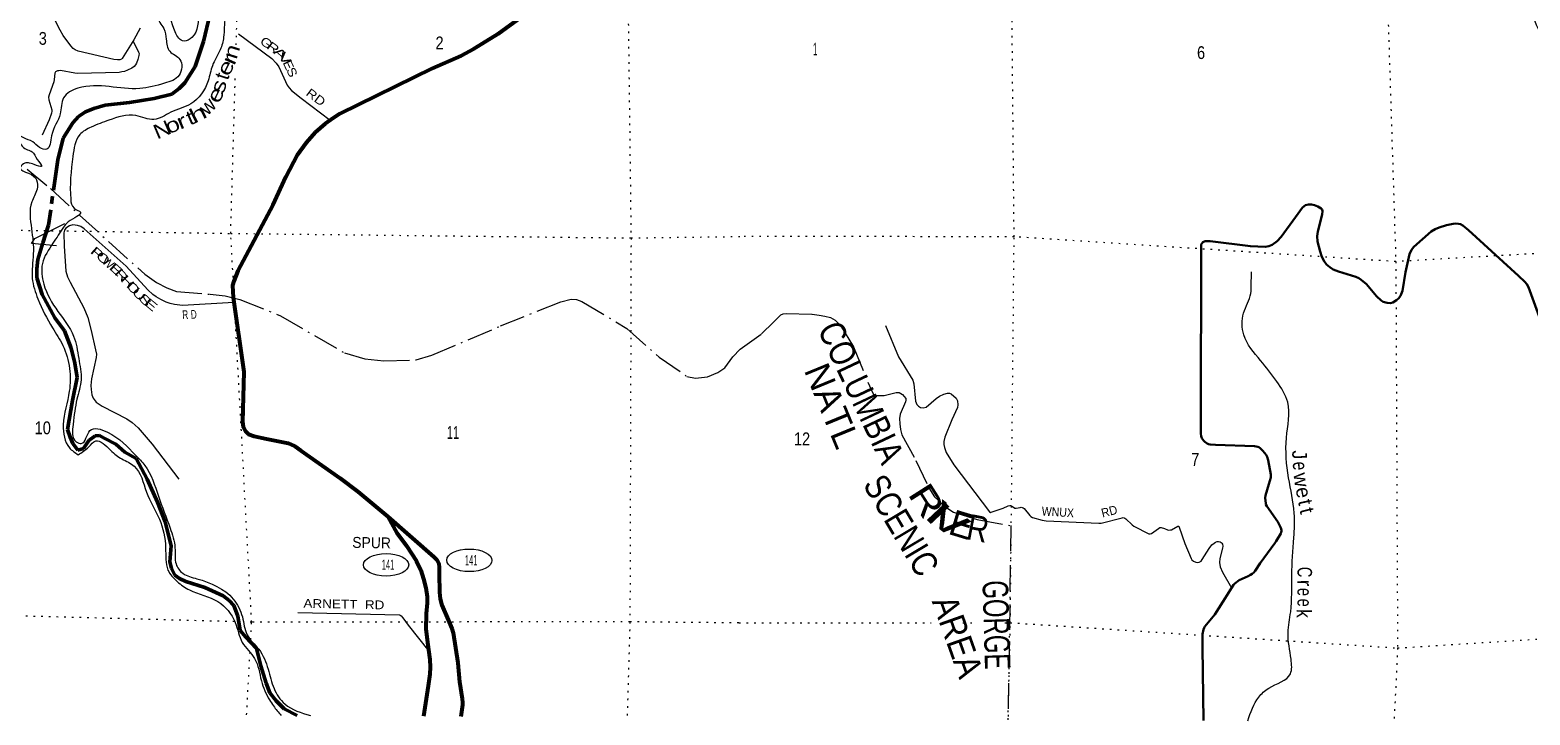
# Model space of a CAD drawing. Header units: feet. Extents: x -256679 to 5, y -731788 to -547785.
# Drawn here: x -137535 to -117002, y -640122 to -630744 of the extents above; entities that cross this region are included whole.
import ezdxf
from ezdxf.enums import TextEntityAlignment as Align

# ---------------------------------------------------------------- set-up
doc = ezdxf.new("R2010")
doc.units = ezdxf.units.FT
doc.header["$LTSCALE"] = 70
for name, pattern in [('DOT_DASHED', [7.7, 5, -1.2, 0.3, -1.2]), ('DOTTED', [1.5, 0.3, -1.2]), ('LONG_DASH_SHORT_DASH', [9.9, 6, -1.2, 1.5, -1.2])]:
    doc.linetypes.add(name, pattern=pattern)
for name, color, linetype, lineweight in [('11', 7, 'LONG_DASH_SHORT_DASH', 60), ('17', 7, 'Continuous', 25), ('23', 7, 'Continuous', 70), ('26', 7, 'Continuous', 40), ('29', 7, 'Continuous', 25), ('39', 7, 'Continuous', 13), ('42', 7, 'Continuous', 35), ('44', 7, 'DOT_DASHED', 13), ('6', 7, 'DOTTED', 25), ('7', 7, 'DOTTED', 13)]:
    doc.layers.add(name, color=color, linetype=linetype, lineweight=lineweight)
doc.layers.add('30', color=7, linetype='Continuous')
doc.layers.add('41', color=7, linetype='Continuous')

msp = doc.modelspace()

# ---------------------------------------------------------------- linework, layer by layer
at = {"layer": '11'}
msp.add_lwpolyline([(-135071.28, -630533.99), (-135160.44, -630901.99), (-135275.42, -631241.72), (-135413.5, -631465.04), (-135494.08, -631544.37), (-135593.13, -631621.89), (-135836.11, -631682.05), (-136173.24, -631737.44), (-136506.22, -631774.83), (-136662.8, -631820.69), (-136773.47, -631862.85), (-136869.91, -631929.25), (-136949.04, -632013.73), (-137083.02, -632225.05), (-137155.55, -632519.04), (-137281.06, -633417.77), (-137359.14, -633655.6), (-137427.12, -633883.49), (-137441.95, -634011.53), (-137441.19, -634135.86), (-137366.88, -634362.9), (-137195.13, -634684.91), (-137062.31, -634864.32), (-136972.03, -635099.51), (-136919.58, -635304.33), (-136891.11, -635500.93), (-136951.79, -635817.06), (-137021.12, -636211.26), (-136987.04, -636319.56), (-136948.53, -636404.22), (-136881.14, -636496.94), (-136802.78, -636471.52), (-136731.75, -636361.88), (-136645.08, -636300.46), (-136585.14, -636297.36), (-136519.06, -636329.53), (-136361.43, -636414.97), (-136238.05, -636522.17), (-136080.43, -636609.61), (-135930.42, -636893.37), (-135790.69, -637209.1), (-135686.66, -637478.46), (-135603.12, -637803.76), (-135618.93, -638024.06), (-135600.11, -638114.43), (-135554.28, -638206.94), (-135489.15, -638255.05), (-135400.68, -638294.34), (-135140.8, -638374.59), (-134893.24, -638490.81), (-134811.1, -638553.58), (-134746.02, -638624.26), (-134689.06, -638766.99), (-134658.58, -638963.62), (-134581.16, -639054.42), (-134436.13, -639209.89), (-134373.91, -639446.85), (-134301.68, -639683.89), (-134250.67, -639818.56), (-134163.39, -639929.48), (-134058.06, -640038.53), (-133879.33, -640127.82)], dxfattribs=at)
at = {"layer": '17'}
for centre in [(-132660.34, -638065.63), (-131521.58, -638003.71)]:
    msp.add_ellipse(centre, major_axis=(309.24, -1), ratio=0.500121, dxfattribs=at)
at = {"layer": '23'}
for points in [[(-130762.49, -630530.37), (-131132.33, -630801.76), (-131344.97, -630932.79), (-131462.73, -631004.07), (-131634.9, -631098.77), (-132029.1, -631271.93), (-133294.67, -631892.94), (-133383.48, -631948.99), (-133496.9, -632027.94), (-133630.04, -632146.37), (-133753.32, -632289.46), (-133876.41, -632457.34), (-134035.14, -632754.64), (-134212.61, -633139.95), (-134690.87, -634041.84), (-134746.13, -634183.67), (-134761.78, -634241), (-134755.94, -634406.02), (-134607.88, -635425.19), (-134627.44, -636108.35), (-134616.3, -636177.73), (-134584.38, -636234.94), (-134542.33, -636276.41), (-134468.69, -636302), (-134298.65, -636339.44), (-134002.52, -636397.94), (-133911.12, -636439.25), (-133827, -636501.56), (-133288.98, -636880.63), (-133045.94, -637060.93), (-132637.62, -637403.81)], [(-132637.62, -637403.81), (-132513.44, -637626.32), (-132380.62, -637805.73), (-132246.06, -638017.23), (-132187.01, -638140.98), (-132147.81, -638258.48), (-132117.97, -638380.3), (-132097.68, -638503.36), (-132100.72, -638592.48), (-132111.59, -638735.7), (-132115.25, -638940.06), (-132092.74, -639130.61), (-132060.56, -639363.32), (-132058.79, -639468.32), (-132064.19, -639563.68), (-132083.5, -639721.83), (-132146.78, -640137.74)], [(-132637.62, -637403.81), (-132005.07, -637955.05), (-131967.57, -637997.89), (-131939.7, -638049.76), (-131935.52, -638101.51), (-131934.86, -638194.08), (-131930.82, -638438.58), (-131921.95, -638529.57), (-131896.2, -638617.21), (-131809.65, -638818.29), (-131759.22, -638936.65), (-131740.94, -638995.19), (-131680.16, -639408.48), (-131654.19, -639667.19), (-131618, -639899.93), (-131612.51, -639944.49), (-131614.64, -639980.11), (-131638.56, -640140.63)]]:
    msp.add_lwpolyline(points, dxfattribs=at)
at = {"layer": '26'}
for points in [[(-116821.15, -634814.45), (-117023.77, -634264.06), (-117043.31, -634224.26), (-117071.64, -634192.12), (-117157.5, -634111.08), (-117844.58, -633484.55), (-117920.76, -633418.09), (-117952.88, -633402.97), (-117980.51, -633397.76), (-118019, -633393.52), (-118054.89, -633395.41), (-118146.81, -633417.16), (-118245.68, -633446.44), (-118298.57, -633469.12), (-118353.36, -633500.59), (-118592.34, -633712.26), (-118624.44, -633755.49), (-118650.88, -633814.09), (-118707.55, -634056.8), (-118748.39, -634315.38), (-118775.56, -634384.93), (-118798.23, -634415.18), (-118828.9, -634443.44), (-118879.46, -634475.66), (-118911.57, -634481.33), (-118959.19, -634479.03), (-119009.8, -634466.21), (-119038.14, -634449.2), (-119103.12, -634388.19), (-119238.81, -634221.17), (-119311.1, -634162.84), (-119345.11, -634140.16), (-119384.73, -634124.32), (-119620.91, -634051.32), (-119694.58, -634022.96), (-119742.84, -633992.52), (-119787.14, -633954.92), (-119820.2, -633910.5), (-119850.43, -633848.12), (-119874.37, -633775.37), (-119908.99, -633640.2), (-119914.65, -633568.37), (-119907.59, -633504.45), (-119846.79, -633268.01), (-119842.87, -633224.36), (-119848.54, -633201.67), (-119861.76, -633186.55), (-119905.21, -633160.09), (-119952.56, -633143.23), (-119992.1, -633133.63), (-120031.77, -633131.74), (-120077.11, -633143.08), (-120116.89, -633172.66), (-120211.42, -633304.67), (-120406.53, -633576.69), (-120461.54, -633635.48), (-120529.54, -633684.63), (-120577.71, -633704.47), (-120627.25, -633712.21), (-120829.52, -633703.38), (-121378.09, -633635.02), (-121447.62, -633635.48), (-121481.62, -633646.82), (-121502.4, -633678.65), (-121507.94, -636122.04)], [(-121507.94, -636122.04), (-121508.27, -636268.13), (-121503.35, -636306.34), (-121492.96, -636332.8), (-121472.18, -636363.99), (-121452.53, -636382.68), (-121420.23, -636404.63), (-121401.34, -636412.19), (-121381.5, -636416.91), (-121308.45, -636423.37), (-120771.73, -636439.53), (-120728.36, -636448.57), (-120713.25, -636454.24), (-120699.08, -636464.64), (-120659.77, -636506.17), (-120613.13, -636561.98), (-120603.68, -636576.16), (-120598.01, -636588.45), (-120588.05, -636630.81), (-120548.6, -636829.55), (-120547.47, -636849.76), (-120550.31, -636868.66), (-120575.04, -636961.82), (-120623.58, -637118.09), (-120626.33, -637147.93), (-120624.44, -637189.51), (-120619.72, -637223.54), (-120615.94, -637239.61), (-120605.99, -637260.57), (-120452.42, -637475.8), (-120417.11, -637551.01), (-120407.67, -637572.75), (-120402.95, -637596.38), (-120402.95, -637606.77), (-120405.78, -637617.17), (-120414.28, -637637.02), (-120474.25, -637742.39), (-120493.37, -637770.49), (-120696.49, -638044.48), (-120765.15, -638148.77), (-120781.69, -638169.1), (-120805.09, -638188.47), (-120827.03, -638204.07), (-120857.71, -638220.6), (-120984.28, -638277.31), (-121001.76, -638288.18), (-121025.76, -638305.93), (-121040.49, -638319.37), (-121059.84, -638339.68), (-121176.63, -638523.97), (-121291.25, -638709.21), (-121317.5, -638744.05), (-121452.2, -638910), (-121463.15, -638926.59), (-121472.6, -638951.16), (-121482.57, -639016.18), (-121483.93, -639058.9), (-121483.12, -639198.71), (-121470.75, -640196.01)]]:
    msp.add_lwpolyline(points, dxfattribs=at)
at = {"layer": '29'}
for points in [[(-136026.87, -630718.89), (-136113.18, -630880.21), (-136274.09, -631135), (-136283.21, -631143.06), (-136304.56, -631152.07), (-136337.47, -631153.29), (-136385.52, -631146.07), (-136874.23, -631033.09), (-136916.42, -631015.48), (-136945.67, -630995.94), (-136977.36, -630959.35), (-137079.74, -630817.88), (-137121.25, -630748.12), (-137210.51, -630578.92), (-137297.44, -630355.64), (-137329.61, -630315.4), (-137471.08, -630211.67), (-137607.51, -630112.95)], [(-136123.06, -630895.86), (-136047.97, -631045.17), (-136042.5, -631066.7), (-136044.94, -631091.09), (-136059.57, -631148.41), (-136076.63, -631197.2), (-136091.26, -631222.81), (-136109.32, -631244.96), (-136141.23, -631266.71), (-136198.52, -631294.77), (-136242.4, -631310.62), (-136277.74, -631317.94), (-136314.37, -631325.11), (-136882.06, -631339.61), (-136920.68, -631336.23), (-137118.49, -631299.22), (-137141.29, -631300.86), (-137160.79, -631304.52), (-137183.95, -631316.72), (-137196.9, -631332.52), (-137202.24, -631422.82), (-137209.65, -631452.63), (-137274.89, -631632.34), (-137280.24, -631663.09), (-137279.29, -631698.43), (-137237.98, -631835.1), (-137235.75, -631857.01), (-137239.41, -631881.4), (-137270.88, -631973.05), (-137370.41, -632184.49)], [(-134680.65, -630798.02), (-134225.35, -631135.11), (-134166.13, -631196.05), (-134129.76, -631250.27), (-134014.89, -631497.87), (-133985.73, -631537.55), (-133955.17, -631572.59), (-133825.42, -631678.06), (-133427.48, -631976.76)], [(-134745.99, -634474.49), (-135446.7, -634515.77), (-135556.87, -634503.69), (-135617.81, -634489.06), (-135669.05, -634467.51), (-135742.14, -634432.95), (-135807.96, -634396.36), (-135851.84, -634367.09), (-135920.79, -634302.74), (-136217.71, -633977.21), (-136792.33, -633466.61), (-136840.35, -633432.85), (-136884.23, -633418.22), (-136950.05, -633413.34), (-136996.67, -633426.54), (-137042.68, -633454.81), (-137065.2, -633483.99), (-137071.94, -633520.67), (-137068.51, -633704.38), (-137044.44, -634045.28), (-137023.18, -634120.73), (-136985.18, -634198.16), (-136796.7, -634546.67), (-136744.06, -634681.76), (-136700.25, -634856.21), (-136636.8, -635123.27), (-136625.84, -635181.82), (-136628.23, -635227.64), (-136694.15, -635521.57), (-136701.41, -635611.13), (-136698.97, -635667.23), (-136686.78, -635740.41), (-136669.64, -635786.32), (-136630.71, -635837.98), (-136545.93, -635895.74), (-136211.99, -636065.32), (-136137.07, -636116.06), (-136056.28, -636189.08), (-135865.07, -636415.39), (-135496.83, -636891.9)], [(-125822.45, -634788.06), (-125644.38, -635218.28), (-125452.33, -635536.79), (-125435.94, -635586.54), (-125413.14, -635827.28), (-125393.83, -635870.97), (-125370.67, -635895.37), (-125345.07, -635912.44), (-125309.43, -635916.17), (-125269.5, -635905.13), (-125132.51, -635788.99), (-125084.23, -635756.33), (-125024.5, -635729.49), (-124974.52, -635717.3), (-124947.71, -635717.3), (-124923.87, -635726.18), (-124858.73, -635783.16), (-124839.23, -635822.19), (-124832.5, -635877.14), (-124838.01, -635910), (-124915.66, -636079.11), (-125013.04, -636319.08), (-125025.72, -636378.35), (-125024.5, -636417.38), (-125018.4, -636458.85), (-124992.06, -636525.73), (-124888.78, -636696.82), (-124401.32, -637339.56), (-124388.85, -637347.97), (-124377.88, -637346.75), (-124212.77, -637288.64), (-124143.86, -637256.5), (-124124.45, -637253.12), (-124112.16, -637252.84), (-124101.19, -637257.72), (-124052.44, -637289.43), (-124034.51, -637291.8), (-123982.96, -637280.89), (-123968.33, -637278.45), (-123952.33, -637280.3), (-123941.52, -637285.77), (-123928.11, -637296.75), (-123850.73, -637389.22), (-123834.25, -637402.86), (-123809.88, -637416.27), (-123680.06, -637455.3), (-123626.77, -637464.85), (-122903.62, -637495.55), (-122869.76, -637493.79), (-122584.88, -637421.14), (-122572.69, -637419.92), (-122558.91, -637421.61), (-122545.88, -637426.02), (-122533.69, -637435.78), (-122448.37, -637518.72), (-122423.28, -637534.77), (-122221.05, -637639.46), (-122203.5, -637642.45), (-122184.48, -637638.24), (-122088.94, -637567), (-122070.51, -637556.53), (-122051.01, -637556.52), (-122002.82, -637569.56), (-121963.25, -637585.79), (-121944.83, -637589.98), (-121921.8, -637588.23), (-121910.23, -637584.58), (-121822.37, -637536.64), (-121815.15, -637534.57), (-121810.28, -637538.23), (-121804.79, -637549.21), (-121725.45, -637775.85), (-121641.46, -637980.96), (-121630.43, -637997.02), (-121609.15, -638016.34), (-121577.46, -638028.54), (-121553.7, -638032.19), (-121528.7, -638028.54), (-121504.33, -638015.87), (-121487.26, -637994.39), (-121393.26, -637840.15), (-121355.02, -637793.14), (-121323.93, -637767.54), (-121306.26, -637756.55), (-121282.49, -637748.02), (-121266.04, -637748.01), (-121244.58, -637750.88), (-121228.25, -637758.99), (-121221.54, -637767.54), (-121211.18, -637784.6), (-121206.31, -637810.21), (-121211.79, -637835.84), (-121245.92, -637979.75), (-121252.04, -638033.54), (-121241.04, -638094.4), (-121212.64, -638164.12), (-121087.06, -638382.64)], [(-133866.99, -638719.34), (-132479.25, -638748.93), (-132465.81, -638755.36), (-132456.06, -638765.11), (-132433.37, -638791.46), (-132357.75, -638892.39), (-132076.66, -639246.9)]]:
    msp.add_lwpolyline(points, dxfattribs=at)
at = {"layer": '39'}
for points in [[(-121448.05, -622122.24), (-121121.33, -622165.77), (-120861.94, -622124.01), (-120533.96, -622174.72), (-119863.96, -622430.01), (-119600.13, -622503.07), (-119318.59, -622610.42), (-118841.79, -622627.62), (-118607.03, -622804.66), (-118380.14, -622967.57), (-118112.36, -623461.86), (-117866.05, -623895.75), (-117642.76, -624016.5), (-117249.52, -624385.8), (-117072.82, -624764.78), (-116700.78, -625045.59), (-116526.69, -625280.14), (-116398.09, -625660.6), (-116433.56, -625804.62), (-116541.4, -626180.52), (-116660.14, -626646.55), (-116636, -626845.37), (-116579.71, -627241.09), (-116593.79, -627868.71), (-116733.4, -628420.76), (-116811.4, -628819.03), (-116899.57, -629233.25), (-116977.17, -630004.58), (-117008.86, -630381.3), (-116870.29, -630765.89), (-116710.73, -631052.42), (-116376.97, -631354.88), (-115968.83, -631840.66), (-115865.14, -632309.11), (-115910.15, -632611.47), (-115980.97, -632889.49), (-115905.5, -633582.26), (-115875.46, -634206.34), (-115909.28, -634595.07), (-115930.96, -634971.9), (-116087.64, -635632.07), (-116250.71, -636123.69), (-116382.07, -636752.22)], [(-127745.51, -623006.63), (-128114.06, -623054.78), (-128464.75, -623055.61), (-128893.46, -622905.09), (-129454.76, -622352.05), (-129677.59, -622380.81), (-129864.51, -622562.31), (-129832.2, -622686.95), (-129676.13, -622845.47), (-129654.58, -623022.03), (-129713.9, -623249.48), (-129839.33, -623618.14), (-129933.27, -623742.93), (-130182.35, -623785.32), (-130502.2, -623872.72), (-130649.14, -624060.82), (-130718.78, -624310.14), (-130761.34, -624770.15), (-130707.11, -625045.33), (-130674.84, -625314.17), (-130586.55, -625589.86), (-130469.51, -626100.29), (-130460.32, -626300.7), (-130528.41, -626439.89), (-130780.43, -626690.52), (-130865.42, -626891.55), (-131146.29, -627624.42), (-131197.93, -627876.01), (-131216.48, -628196.18), (-131329.5, -628546.18), (-131530.02, -628972.64), (-131764.71, -629273.6), (-132250.09, -629588.88), (-132554.23, -629698.55), (-132723.79, -629786.17), (-132945.02, -629842.99), (-133164.21, -629897.84), (-133307.45, -629823.63), (-133481.63, -629813.05), (-133582.88, -629887.66), (-133686.55, -629850.08), (-133950.44, -629806.13), (-134376.25, -629733.76), (-134653.6, -629791.75), (-134716.58, -629852.91), (-134816.98, -629867.45), (-135122.31, -630203.42), (-135220.76, -630506.38), (-135317.73, -630845.43), (-135426.65, -630895.89), (-135549.08, -630767.91), (-135707.77, -630511.22), (-135772.7, -630568.34), (-135704.73, -630721.55), (-135670.76, -630870.26), (-135620.99, -631035.22), (-135482.27, -631145.42), (-135493.34, -631361.55), (-135693.29, -631472.76), (-136032.98, -631545.86), (-136878.55, -631541.39), (-137074.75, -631670.68), (-137121.96, -631892.29), (-137240.4, -632190.96), (-137307.14, -632376.23), (-137402.99, -632352.79), (-137498.06, -632273.28), (-137629.52, -632217.27), (-137693.24, -632188.29), (-137641.21, -632335.26), (-137504.04, -632413.39), (-137435.33, -632514.54), (-137376.59, -632611.54), (-137480.4, -632583.97), (-137624.56, -632575.83), (-137671.43, -632631.22), (-137554.25, -632705.05), (-137445.33, -632796.78), (-137439.07, -632921.04), (-137511.7, -633098.22), (-137514.84, -633462.68), (-137489.68, -633809.53), (-137504.41, -634143.77), (-137426.23, -634425.31), (-137227.41, -634820.79), (-137084.55, -635063.23), (-136992.82, -635379.02), (-136997.2, -635689.38), (-137079.86, -636150.8), (-136996.09, -636462.47), (-136877.21, -636558.35)], [(-127745.66, -623100.97), (-128074.31, -623219.59), (-128481.01, -623213.59), (-128835.84, -623082.18), (-129178.66, -622808.75), (-129490.4, -622463.68), (-129622.51, -622453.72), (-129694.13, -622558.81), (-129659.82, -622683.49), (-129575.06, -622925.07), (-129582.26, -623151.28), (-129695.87, -623534.13), (-129805.81, -623798.88), (-129943.38, -623890.98), (-130146.32, -623930.05), (-130390.04, -624018.58), (-130552.38, -624162.39), (-130619.8, -624395.72), (-130630.67, -624740.03), (-130549.46, -625091.71), (-130399.58, -625830.94), (-130327.84, -626284.63), (-130386.36, -626456), (-130499.74, -626538.45), (-130634.54, -626718.71), (-130760.85, -627007.25), (-130841.56, -627330.51), (-131081.03, -627827.67), (-131124.18, -628045.33), (-131157.2, -628397.33), (-131249.92, -628578.22), (-131281.02, -628794.06), (-131354.54, -629033.31), (-131502.46, -629291.48), (-131704.9, -629578.9), (-132041.51, -629860.33), (-132340.4, -630024.15), (-132813.45, -630175.39), (-133453.17, -630210.02), (-134242.17, -630314.54), (-134577.9, -630249.5), (-134765.24, -630318.84), (-134867, -630571.69), (-134884.84, -630841.8), (-134931.37, -631015.35), (-135038.63, -631232.07), (-135095.64, -631437.52), (-135332.56, -631754.46), (-135608.73, -631870.56), (-135838.56, -631969.31), (-136086.29, -631915.58), (-136453.88, -631978.25), (-136697.68, -632072.79), (-136853.45, -632176.64), (-136947.84, -632475.67), (-136978.13, -633060.03), (-136931.77, -633182.88), (-136844.38, -633238.24), (-137010.86, -633368.74), (-137076.45, -633443.31), (-137221.1, -633663.28), (-137365.3, -633941.54), (-137347.22, -634222.2), (-137152.12, -634597.59), (-136938.44, -634933.2), (-136868.63, -635240.66), (-136836.67, -635531.53), (-136892.52, -635797.07), (-136945.49, -636142.77), (-136902.77, -636381.73), (-136832.96, -636404.79), (-136716.25, -636228.27), (-136476.09, -636249.84), (-136089.55, -636564.87), (-135963.49, -636704.02), (-135777.07, -637125.35), (-135616.91, -637562.31), (-135550.58, -637831.66), (-135535.68, -638054.19), (-135443.3, -638181.72), (-135249.98, -638256.68), (-134752.93, -638534.38), (-134628.13, -638778.56), (-134563.43, -639021.85), (-134403.95, -639222.48), (-134275.54, -639494.74), (-134195.09, -639758.29), (-134047.8, -639970.76), (-133696.65, -640130.03)], [(-120865.15, -640200.15), (-120713.95, -639876), (-120578.49, -639753.12), (-120282, -639557.78), (-120272.07, -639359.33), (-120312.63, -638993.86), (-120277.81, -638709.43), (-120262.97, -638210.18), (-120233.92, -637693.04), (-120228.66, -637356.15), (-120306.19, -636875.96), (-120334.94, -636326.09), (-120318.21, -635838.9), (-120467.79, -635556.49), (-120689.47, -635269.28), (-120920.55, -634917.79), (-120921.67, -634618.94), (-120824.87, -634349.22), (-120817.6, -634218.93), (-120811.98, -634052.53)], [(-136877.21, -636558.35), (-136731.41, -636450.35), (-136636.09, -636369.64), (-136433.48, -636496.81), (-136276.85, -636615.28), (-136107.94, -636715.9), (-135940.59, -637068.86), (-135763.47, -637439.98), (-135678.86, -637833.77), (-135647.06, -638136.66), (-135521.04, -638294.73), (-135352.33, -638409.38), (-134963.83, -638569.32), (-134725.4, -638855.23), (-134629.04, -639127.03), (-134459.82, -639347.83), (-134367.95, -639653.6), (-134255.42, -639915.62), (-134202.22, -639997.4), (-134098.15, -640126.57)]]:
    msp.add_spline(points, degree=3, dxfattribs=at)
at = {"layer": '42', "lineweight": 25}
msp.add_lwpolyline([(-137171.49, -633698.06), (-137513.69, -633664.97), (-137470.66, -633597.51), (-137056.95, -633391.32)], dxfattribs=at)
at = {"layer": '44'}
for points in [[(-137575.57, -632647.91), (-137256.87, -632914.35), (-135964.96, -634088.58), (-135803.36, -634201.77), (-135664.38, -634271.3), (-135531.63, -634322.36), (-135070.53, -634362.07), (-134865.25, -634383.33), (-134661.85, -634431.21), (-134108.07, -634656.45), (-133229.7, -635164.24), (-132952.38, -635244.76), (-132690.96, -635273.05), (-132249.48, -635260.42), (-132033.58, -635194.54), (-131093.86, -634795.58), (-130269.31, -634464.46), (-130125.69, -634430.66), (-130053.13, -634433.56), (-129979.78, -634460.6), (-129366.76, -634828.76), (-128924.76, -635220.98), (-128541.85, -635486.21), (-128425.92, -635511.31), (-128259.02, -635491.68), (-128120.94, -635434.05), (-128023.24, -635370.31), (-127915.6, -635219.31), (-127811.54, -635112.88)], [(-135070.53, -634362.07), (-134865.25, -634383.33), (-134661.85, -634431.21)], [(-127811.54, -635112.88), (-127522.78, -634904.43), (-127357.7, -634743.38), (-127256.59, -634644.27), (-127223.58, -634627.75), (-127182.31, -634623.62), (-126826.32, -634635.91), (-126730.4, -634646.33), (-126654.05, -634660.78), (-126577.7, -634681.43), (-126513.74, -634714.47), (-126441.51, -634788.8), (-126263.76, -635080.36), (-126065.78, -635562.95), (-125992.45, -635723.85), (-125965.88, -635742.72), (-125928.73, -635748.91), (-125842.39, -635746.74), (-125678.03, -635707.5), (-125635.72, -635707.62), (-125592.39, -635734.46), (-125546.25, -635786.47), (-125543.89, -635810.85), (-125551.12, -635835.63), (-125623.35, -636004.74), (-125632.62, -636060.69), (-125628.5, -636135.02), (-125620.24, -636213.48), (-125600.62, -636285.74), (-125410.05, -636637.88), (-125229.58, -637012.04), (-125151.84, -637134.37), (-125102.32, -637181.86), (-125025.99, -637258.23), (-124893.92, -637344.95), (-124567.89, -637444.06), (-124108.3, -637529.26), (-124145.87, -640188.02)]]:
    msp.add_lwpolyline(points, dxfattribs=at)
at = {"layer": '6'}
msp.add_lwpolyline([(-124145.87, -640188.02), (-124115.63, -638857.62), (-124063.64, -633574.84), (-124115.03, -628204.65), (-124118.31, -623336.94)], dxfattribs=at)
at = {"layer": '7'}
for p, q in [((-134712.53, -630947.69), (-134692.92, -630274.09)), ((-127832.16, -638861.7), (-125197.36, -638858.81)), ((-124766.34, -638858.33), (-124570.09, -638858.12)), ((-134569.67, -640119.33), (-134522.54, -639251.28))]:
    msp.add_line(p, q, dxfattribs=at)
for points in [[(-118601.43, -596357.71), (-118657.27, -601624.4), (-118724.02, -606981.24), (-118660.05, -612295.41), (-118628.47, -617641.31), (-118895, -622927.71), (-119017.64, -628259.84), (-118838.74, -633914.29), (-118814.62, -639203.95), (-118862.16, -640209.5)], [(-129544.58, -622443.16), (-129553.19, -622869.95), (-129375.27, -628244.57), (-129307.83, -633590.86), (-129322.9, -638846.75), (-129361.25, -640153.42)], [(-134513.77, -639089.8), (-134500.77, -638850.39), (-134787.64, -633528.39), (-134724.49, -631358.63)], [(-159751.62, -633119.41), (-155329.54, -633243.29), (-150160.42, -633332.48), (-144980.53, -633336.86), (-139760.24, -633453.59), (-134787.64, -633528.39), (-129307.83, -633590.86), (-127803.05, -633570)], [(-95851.96, -633594.52), (-97835.93, -633542.21), (-103178.75, -633574.53), (-108531.46, -633592.69), (-113699.83, -633620.94), (-118838.74, -633914.29), (-124063.64, -633574.84), (-127803.05, -633570)], [(-134735.85, -638844.14), (-139725.11, -638711.6), (-145123.83, -638712.71), (-150251.84, -638560.12), (-153006.87, -638455.99)], [(-127832.16, -638861.7), (-129322.9, -638846.75), (-134500.77, -638850.39), (-134607.69, -638847.55)], [(-124192.96, -638857.7), (-124115.63, -638857.62), (-118814.62, -639203.95), (-113651.32, -638876.77), (-108491.66, -638918.62), (-103166.68, -638866.05), (-97853.67, -638807.33), (-95873.89, -638906.77)]]:
    msp.add_lwpolyline(points, dxfattribs=at)

# ---------------------------------------------------------------- texts
at = {"layer": '17', "width": 0.95}
msp.add_text('SPUR', height=150, rotation=358.957, dxfattribs=at).set_placement((-132860.39, -637837.53), align=Align.CENTER)
at = {"layer": '17', "width": 0.55}
for p in [(-131495.54, -638072.02), (-132634.3, -638133.94)]:
    msp.add_text('141', height=140, dxfattribs=at).set_placement(p, align=Align.CENTER)
at = {"layer": '30'}
for s, rotation, width, p in [('G', 323.485, 1.3, (-134334.32, -630967.32)), ('R', 323.485, 1.4, (-134242.39, -631035.39)), ('A', 319.485, 1.7, (-134147.5, -631110.68)), ('V', 306.853, 1.6, (-134095.42, -631169.84)), ('E', 294.888, 1.2, (-134051.51, -631247.74)), ('S', 294.888, 1.2, (-134003.32, -631346.36)), ('P', 318.376, 1.7, (-136653.16, -633844.45)), ('O', 318.376, 1.5, (-136573.54, -633911.94)), ('E', 318.376, 1.7, (-136395.03, -634067.56)), ('R', 312.368, 1.6, (-136325.99, -634143.59)), ('H', 312.368, 1.55, (-136243.82, -634230.54)), ('O', 312.368, 1.5, (-136167.04, -634314.71)), ('U', 312.368, 1.6, (-136088.37, -634400.96)), ('S', 312.976, 1.75, (-136005.86, -634477.91)), ('E', 320.295, 1.65, (-135918.25, -634550.25)), ('R', 3.371, 0.7, (-135406.68, -634700.73)), ('D', 3.371, 0.7, (-135290.05, -634696.44))]:
    msp.add_text(s, height=120, rotation=rotation, dxfattribs=dict(at, width=width)).set_placement(p, align=Align.CENTER)
for s, rotation, width, p in [('RD', 323.108, 1.2, (-133769.14, -631629.13)), ('WNUX', 356.569, 0.9, (-123688.63, -637389.47)), ('RD', 14.307, 0.95, (-122852.99, -637418.58)), ('ARNETT  RD', 358.779, 1.15, (-133792.9, -638651.53))]:
    msp.add_text(s, height=120, rotation=rotation, dxfattribs=dict(at, width=width)).set_placement(p)
msp.add_text('W', height=120, rotation=318.376, dxfattribs=at).set_placement((-136504.82, -633974.64), align=Align.CENTER)
at = {"layer": '41'}
for s, rotation, width, p in [('n', 72.518, 1.25, (-134682.09, -631067.15)), ('e', 63.792, 1.35, (-134770.68, -631301.41)), ('r', 66.174, 1.45, (-134714.31, -631182.12)), ('e', 64.331, 1.35, (-134907.78, -631673.26)), ('s', 73.474, 1.3, (-134859.48, -631542.53)), ('h', 26.997, 1.5, (-135190.95, -631980.34)), ('N', 23.074, 1.2, (-135688.19, -632198.73)), ('o', 23.43, 1.3, (-135547.99, -632135.9)), ('r', 22.606, 1.4, (-135423.11, -632085.74)), ('t', 22.997, 1.2, (-135305.82, -632035.97)), ('J', 273.718, 0.95, (-120255.19, -636564.6)), ('e', 273.718, 0.8, (-120246.4, -636717.62)), ('C', 270.424, 0.75, (-120185.13, -638165.97)), ('e', 268.824, 0.75, (-120184.78, -638435.81)), ('e', 268.824, 0.75, (-120184.51, -638582.99)), ('k', 268.745, 0.9, (-120196.28, -638730.09))]:
    msp.add_text(s, height=200, rotation=rotation, dxfattribs=dict(at, width=width)).set_placement(p, align=Align.CENTER)
for s, rotation, p in [('t', 71.821, (-134814.55, -631404.98)), ('w', 45.318, (-135036.44, -631855.13)), ('w', 277.541, (-120228.56, -636914.14)), ('e', 281.296, (-120197.95, -637093.7)), ('t', 282.296, (-120171.17, -637229.1)), ('t', 283.838, (-120149.73, -637346.86)), ('r', 270.171, (-120184.62, -638315.49))]:
    msp.add_text(s, height=200, rotation=rotation, dxfattribs=at).set_placement(p, align=Align.CENTER)
at = {"layer": '44'}
for s, rotation, width, p in [('COLUMBIA', 295.306, 0.85, (-126760.26, -634841.12)), ('SCENIC', 300.75, 0.85, (-126141.55, -636968.08)), ('GORGE', 271.656, 0.7, (-124497.11, -638282.54)), ('AREA', 289.49, 0.9, (-125192.85, -638565.52))]:
    msp.add_text(s, height=350, rotation=rotation, dxfattribs=dict(at, width=width)).set_placement(p)
msp.add_text('NATL', height=350, rotation=292.306, dxfattribs=at).set_placement((-126944.19, -635401.12))
for s, rotation, width, p in [('R', 302.436, 1.3, (-125409.64, -637280.97)), ('I', 313.199, 1.8, (-125231.12, -637479.78)), ('V', 322.71, 1.65, (-125058.33, -637598.88)), ('R', 349.146, 0.85, (-124591.39, -637738.49))]:
    msp.add_text(s, height=350, rotation=rotation, dxfattribs=dict(at, width=width)).set_placement(p, align=Align.CENTER)
msp.add_text('E', height=350, rotation=343.091, dxfattribs=at).set_placement((-124832.72, -637683.82), align=Align.CENTER)
at = {"layer": '7'}
for s, width, p in [('3', 0.85, (-137415.38, -630946.13)), ('2', 0.85, (-131984.39, -631007.73)), ('1', 0.4, (-126815.22, -631091.37)), ('6', 0.85, (-121559.64, -631140.91)), ('10', 0.85, (-137471.12, -636277.58)), ('11', 0.65, (-131828.97, -636340.89)), ('12', 0.85, (-127077.19, -636428.25)), ('7', 0.85, (-121639.39, -636710.9))]:
    msp.add_text(s, height=175, dxfattribs=dict(at, width=width)).set_placement(p)

doc.saveas('drawing.dxf')
